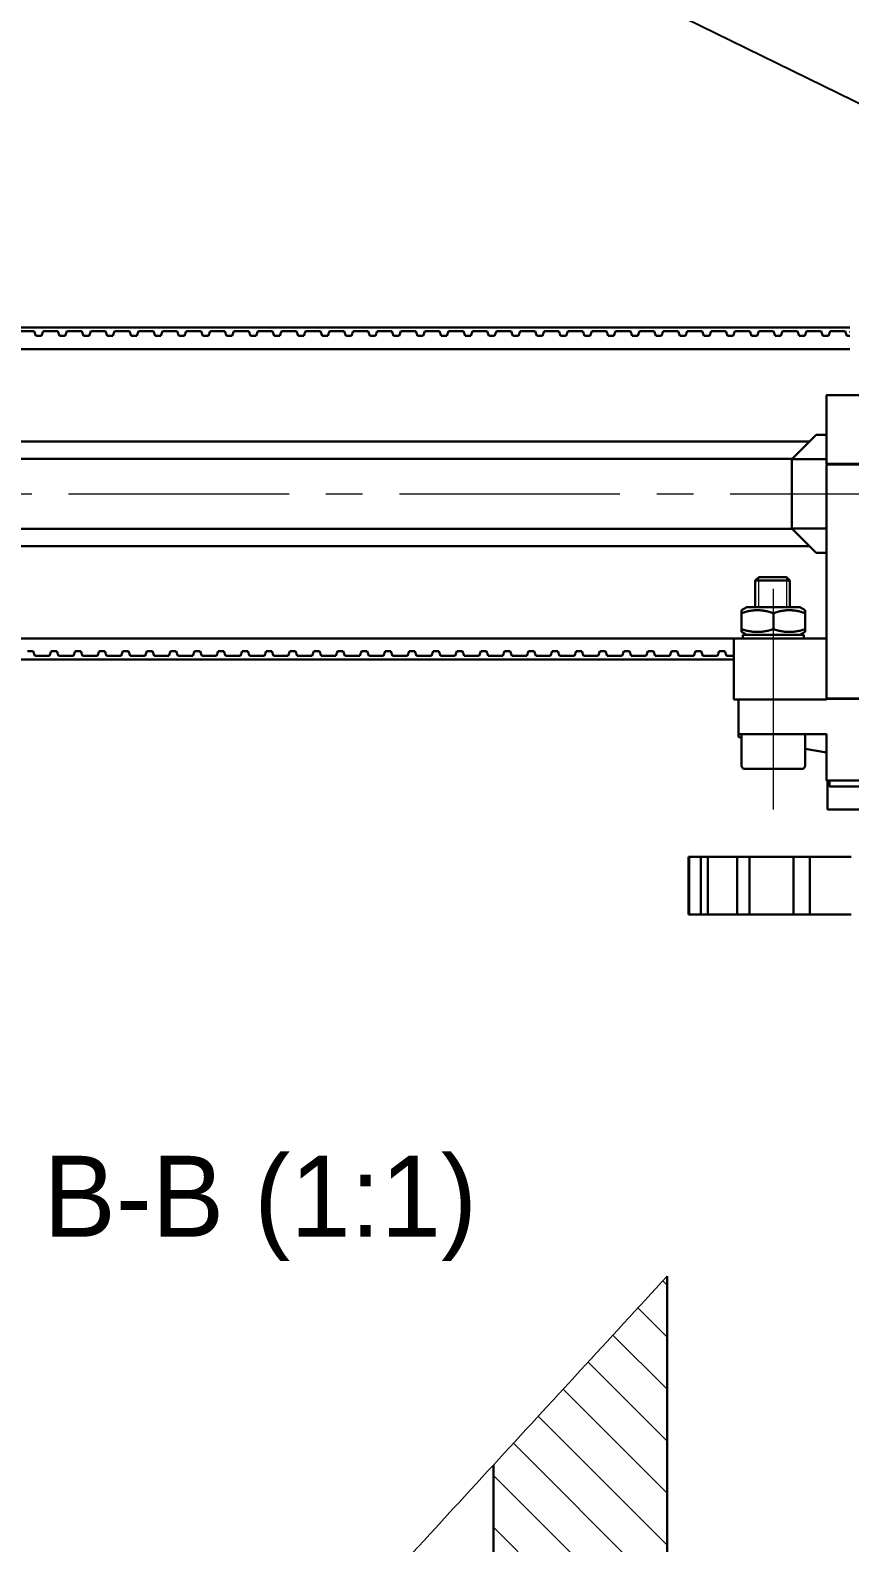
# Model space of a CAD drawing. Header units: millimetres. Extents: x 587 to 10361, y -8386 to 1488.
# Drawn here: x 7953.5 to 8024.3, y -6360.2 to -6229.6 of the extents above; entities that cross this region are included whole.
import ezdxf
from ezdxf import colors
from ezdxf.entities.mleader import LeaderData, LeaderLine
from ezdxf.math import Vec2, Vec3

# ---------------------------------------------------------------- set-up
doc = ezdxf.new("R2010")
doc.units = ezdxf.units.MM
doc.linetypes.add('ACAD_ISO10W100', pattern=[18, 12, -3, 0, -3])
doc.linetypes.add('CENTER2', pattern=[28.575, 19.05, -3.175, 3.175, -3.175])
for name, color, linetype, lineweight in [('Cienka', 30, 'Continuous', 0), ('Gruba', 7, 'Continuous', 30), ('Kreskowanie', 10, 'Continuous', 0), ('Przekrój', 50, 'Continuous', 15), ('Symetria', 210, 'ACAD_ISO10W100', 0), ('Wymiar', 3, 'Continuous', 20)]:
    doc.layers.add(name, color=color, linetype=linetype, lineweight=lineweight)
doc.dimstyles.get("Standard").update_dxf_attribs({"dimtxt": 2, "dimasz": 1, "dimexe": 0.18, "dimexo": 0.0625, "dimgap": 0.09, "dimtad": 1, "dimzin": 0, "dimdsep": 46, "dimtxsty": 'Standard', "dimcen": 1, "dimadec": 0, "dimazin": 0, "dimtfac": 1, "dimtofl": 0, "dimtmove": 0, "dimatfit": 3, "dimfxl": 1, "dimtolj": 1, "dimtzin": 0, "dimarcsym": 0})

# ---------------------------------------------------------------- blocks, each defined once
blk = doc.blocks.new('*U538')
at = {"layer": 'Symetria', "color": 0, "linetype": 'CENTER2', "transparency": 16777216}
blk.add_line((0, -17.68), (0, 4.01), dxfattribs=at)
blk = doc.blocks.new('*U561')
at = {"layer": 'Symetria', "color": 0, "linetype": 'CENTER2', "transparency": 16777216}
blk.add_line((-118.71, 0), (441.38, 0), dxfattribs=at)
blk = doc.blocks.new('_Dot')
at = {"color": 0, "linetype": 'ByBlock', "lineweight": -2}
blk.add_line((-0.5, 0), (-1, 0), dxfattribs=at)
at = {"color": 0, "linetype": 'ByBlock', "const_width": 0.5}
blk.add_lwpolyline([(-0.25, 0, 1), (0.25, 0, 1)], format="xyb", close=True, dxfattribs=at)
blk = doc.blocks.new('*D643')
at = {"layer": 'Defpoints', "color": 0, "transparency": 16777216}
for p in [(7698.84, -6299.64), (8330.99, -6299.64), (8330.99, -6552.91)]:
    blk.add_point(p, dxfattribs=at)
at = {"layer": 'Wymiar', "color": 0, "lineweight": -2, "transparency": 16777216}
for p, q in [((7698.84, -6299.7), (7698.84, -6553.09)), ((8330.99, -6299.7), (8330.99, -6553.09)), ((7699.84, -6552.91), (8329.99, -6552.91))]:
    blk.add_line(p, q, dxfattribs=at)
at = {"layer": 'Wymiar', "color": 0, "transparency": 16777216}
for points in [[(7699.84, -6552.75), (7699.84, -6553.08), (7698.84, -6552.91)], [(8329.99, -6552.75), (8329.99, -6553.08), (8330.99, -6552.91)]]:
    blk.add_solid(points, dxfattribs=at)
at = {"layer": 'Wymiar', "color": 0, "transparency": 16777216, "insert": (8014.92, -6549.32), "char_height": 2, "attachment_point": 5}
blk.add_mtext('\\A1;{\\H3.5x;1443}', dxfattribs=at)

msp = doc.modelspace()

# ---------------------------------------------------------------- hatches: boundary and pattern name
at = {"layer": 'Kreskowanie'}
h = msp.add_hatch(dxfattribs=at)
h.set_pattern_fill('ANSI31', color=256, angle=90)
h.set_pattern_definition([(135, (683.1457, -1352.0057), (-2.245064, -2.245064), [])])
edge = h.paths.add_edge_path()
edge.add_spline(control_points=[(8008.493, -6337.227), (8003.493, -6342.662), (7998.492, -6348.098), (7993.493, -6353.534)], knot_values=[0, 0, 0, 0, 22.1564613, 22.1564613, 22.1564613, 22.1564613], degree=3, periodic=0)
edge.add_line((7993.493, -6353.534), (7993.493, -6475.97))
edge.add_spline(control_points=[(7993.493, -6475.97), (7998.493, -6474.873), (8003.493, -6473.775), (8008.493, -6472.678)], knot_values=[0, 0, 0, 0, 15.3570104, 15.3570104, 15.3570104, 15.3570104], degree=3, periodic=0)
edge.add_line((8008.493, -6472.678), (8008.493, -6337.227))

# ---------------------------------------------------------------- linework, layer by layer
at = {"layer": 'Cienka'}
for p, q in [((8016.411, -6279.437), (8016.411, -6276.843)), ((8018.809, -6276.843), (8018.809, -6279.437))]:
    msp.add_line(p, q, dxfattribs=at)
at = {"layer": 'Gruba'}
for p, q in [((8024.272, -6255.281), (7747.696, -6255.276)), ((7952.541, -6255.593), (7953.823, -6255.594)), ((7953.823, -6255.594), (7953.967, -6255.989)), ((7953.967, -6255.989), (7954.457, -6255.989)), ((7954.457, -6255.989), (7954.601, -6255.594)), ((7954.601, -6255.594), (7955.883, -6255.594)), ((7955.883, -6255.594), (7956.027, -6255.989)), ((7956.027, -6255.989), (7956.518, -6255.989)), ((7956.518, -6255.989), (7956.661, -6255.594)), ((7956.661, -6255.594), (7957.944, -6255.594)), ((7957.944, -6255.594), (7958.088, -6255.989)), ((7958.088, -6255.989), (7958.578, -6255.989)), ((7958.578, -6255.989), (7958.722, -6255.594)), ((7958.722, -6255.594), (7960.004, -6255.594)), ((7960.004, -6255.594), (7960.148, -6255.989)), ((7960.148, -6255.989), (7960.638, -6255.989)), ((7960.638, -6255.989), (7960.782, -6255.594)), ((7960.782, -6255.594), (7962.064, -6255.594)), ((7962.064, -6255.594), (7962.208, -6255.989)), ((7962.208, -6255.989), (7962.699, -6255.989)), ((7962.699, -6255.989), (7962.842, -6255.594)), ((7962.842, -6255.594), (7964.125, -6255.594)), ((7964.125, -6255.594), (7964.269, -6255.989)), ((7964.269, -6255.989), (7964.759, -6255.989)), ((7964.759, -6255.989), (7964.903, -6255.594)), ((7964.903, -6255.594), (7966.185, -6255.594)), ((7966.185, -6255.594), (7966.329, -6255.989)), ((7966.329, -6255.989), (7966.819, -6255.989)), ((7966.819, -6255.989), (7966.963, -6255.594)), ((7966.963, -6255.594), (7968.246, -6255.594)), ((7968.246, -6255.594), (7968.389, -6255.989)), ((7968.389, -6255.989), (7968.88, -6255.989)), ((7968.88, -6255.989), (7969.024, -6255.594)), ((7969.024, -6255.594), (7970.306, -6255.594)), ((7970.306, -6255.594), (7970.45, -6255.989)), ((7970.45, -6255.989), (7970.94, -6255.989)), ((7970.94, -6255.989), (7971.084, -6255.594)), ((7971.084, -6255.594), (7972.366, -6255.594)), ((7972.366, -6255.594), (7972.51, -6255.989)), ((7972.51, -6255.989), (7973.001, -6255.989)), ((7973.001, -6255.989), (7973.144, -6255.594)), ((7973.144, -6255.594), (7974.427, -6255.594)), ((7974.427, -6255.594), (7974.57, -6255.989)), ((7974.57, -6255.989), (7975.061, -6255.989)), ((7975.061, -6255.989), (7975.205, -6255.594)), ((7975.205, -6255.594), (7976.487, -6255.594)), ((7976.487, -6255.594), (7976.631, -6255.989)), ((7976.631, -6255.989), (7977.121, -6255.989)), ((7977.121, -6255.989), (7977.265, -6255.594)), ((7977.265, -6255.594), (7978.547, -6255.594)), ((7978.547, -6255.594), (7978.691, -6255.989)), ((7978.691, -6255.989), (7979.182, -6255.989)), ((7979.182, -6255.989), (7979.325, -6255.594)), ((7979.325, -6255.594), (7980.608, -6255.594)), ((7980.608, -6255.594), (7980.752, -6255.989)), ((7980.752, -6255.989), (7981.242, -6255.989)), ((7981.242, -6255.989), (7981.386, -6255.594)), ((7981.386, -6255.594), (7982.668, -6255.594)), ((7982.668, -6255.594), (7982.812, -6255.989)), ((7982.812, -6255.989), (7983.302, -6255.989)), ((7983.302, -6255.989), (7983.446, -6255.594)), ((7983.446, -6255.594), (7984.728, -6255.594)), ((7984.728, -6255.594), (7984.872, -6255.989)), ((7984.872, -6255.989), (7985.363, -6255.989)), ((7985.363, -6255.989), (7985.506, -6255.594)), ((7985.506, -6255.594), (7986.789, -6255.594)), ((7986.789, -6255.594), (7986.933, -6255.989)), ((7986.933, -6255.989), (7987.423, -6255.989)), ((7987.423, -6255.989), (7987.567, -6255.594)), ((7987.567, -6255.594), (7988.849, -6255.594)), ((7988.849, -6255.594), (7988.993, -6255.989)), ((7988.993, -6255.989), (7989.483, -6255.989)), ((7989.483, -6255.989), (7989.627, -6255.594)), ((7989.627, -6255.594), (7990.91, -6255.594)), ((7990.91, -6255.594), (7991.053, -6255.989)), ((7991.053, -6255.989), (7991.544, -6255.989)), ((7991.544, -6255.989), (7991.688, -6255.594)), ((7991.688, -6255.594), (7992.97, -6255.594)), ((7992.97, -6255.594), (7993.114, -6255.989)), ((7993.114, -6255.989), (7993.604, -6255.989)), ((7993.604, -6255.989), (7993.748, -6255.594)), ((7993.748, -6255.594), (7995.03, -6255.594)), ((7995.03, -6255.594), (7995.174, -6255.989)), ((7995.174, -6255.989), (7995.664, -6255.989)), ((7995.664, -6255.989), (7995.808, -6255.594)), ((7995.808, -6255.594), (7997.091, -6255.594)), ((7997.091, -6255.594), (7997.234, -6255.989)), ((7997.234, -6255.989), (7997.725, -6255.989)), ((7997.725, -6255.989), (7997.869, -6255.594)), ((7997.869, -6255.594), (7999.151, -6255.594)), ((7999.151, -6255.594), (7999.295, -6255.989)), ((7999.295, -6255.989), (7999.785, -6255.989)), ((7999.785, -6255.989), (7999.929, -6255.594)), ((7999.929, -6255.594), (8001.211, -6255.594)), ((8001.211, -6255.594), (8001.355, -6255.99)), ((8001.355, -6255.99), (8001.846, -6255.99)), ((8001.846, -6255.99), (8001.989, -6255.594)), ((8001.989, -6255.594), (8003.272, -6255.595)), ((8003.272, -6255.595), (8003.415, -6255.99)), ((8003.415, -6255.99), (8003.906, -6255.99)), ((8003.906, -6255.99), (8004.05, -6255.595)), ((8004.05, -6255.595), (8005.332, -6255.595)), ((8005.332, -6255.595), (8005.476, -6255.99)), ((8005.476, -6255.99), (8005.966, -6255.99)), ((8005.966, -6255.99), (8006.11, -6255.595)), ((8006.11, -6255.595), (8007.392, -6255.595)), ((8007.392, -6255.595), (8007.536, -6255.99)), ((8007.536, -6255.99), (8008.027, -6255.99)), ((8008.027, -6255.99), (8008.17, -6255.595)), ((8008.17, -6255.595), (8009.453, -6255.595)), ((8009.453, -6255.595), (8009.597, -6255.99)), ((8009.597, -6255.99), (8010.087, -6255.99)), ((8010.087, -6255.99), (8010.231, -6255.595)), ((8010.231, -6255.595), (8011.513, -6255.595)), ((8011.513, -6255.595), (8011.657, -6255.99)), ((8011.657, -6255.99), (8012.147, -6255.99)), ((8012.147, -6255.99), (8012.291, -6255.595)), ((8012.291, -6255.595), (8013.574, -6255.595)), ((8013.574, -6255.595), (8013.717, -6255.99)), ((8013.717, -6255.99), (8014.208, -6255.99)), ((8014.208, -6255.99), (8014.352, -6255.595)), ((8014.352, -6255.595), (8015.634, -6255.595)), ((8015.634, -6255.595), (8015.778, -6255.99)), ((8015.778, -6255.99), (8016.268, -6255.99)), ((8016.268, -6255.99), (8016.412, -6255.595)), ((8016.412, -6255.595), (8017.694, -6255.595)), ((8017.694, -6255.595), (8017.838, -6255.99)), ((8017.838, -6255.99), (8018.328, -6255.99)), ((8018.328, -6255.99), (8018.472, -6255.595)), ((8018.472, -6255.595), (8019.755, -6255.595)), ((8019.755, -6255.595), (8019.898, -6255.99)), ((8019.898, -6255.99), (8020.389, -6255.99)), ((8020.389, -6255.99), (8020.533, -6255.595)), ((8020.533, -6255.595), (8021.815, -6255.595)), ((8021.815, -6255.595), (8021.959, -6255.99)), ((8021.959, -6255.99), (8022.449, -6255.99)), ((8022.449, -6255.99), (8022.593, -6255.595)), ((8022.593, -6255.595), (8023.875, -6255.595)), ((8023.875, -6255.595), (8024.019, -6255.99)), ((8024.019, -6255.99), (8024.272, -6255.99)), ((8024.262, -6255.639), (8024.266, -6255.639)), ((8024.262, -6255.641), (8024.262, -6255.639)), ((8024.266, -6255.641), (8024.262, -6255.641)), ((8024.266, -6255.639), (8024.266, -6255.641)), ((7788.844, -6257.137), (8024.272, -6257.137)), ((8022.274, -6267.056), (8022.274, -6261.12)), ((8022.374, -6261.11), (8022.284, -6261.11)), ((8022.374, -6261.11), (8062.474, -6261.11)), ((8020.797, -6265.112), (7788.844, -6265.112)), ((8021.372, -6264.537), (8019.272, -6266.637)), ((8021.372, -6264.537), (8022.274, -6264.537)), ((7788.844, -6266.612), (8019.297, -6266.612)), ((8019.272, -6266.637), (8019.272, -6272.637)), ((8019.272, -6266.637), (8022.274, -6266.637)), ((8022.274, -6267.056), (8022.374, -6267.056)), ((8022.274, -6282.137), (8022.274, -6267.106)), ((8022.374, -6267.106), (8022.274, -6267.106)), ((8022.324, -6267.056), (8022.324, -6267.106)), ((8062.474, -6267.056), (8022.374, -6267.056)), ((8022.374, -6267.106), (8062.474, -6267.106)), ((8019.297, -6272.662), (7788.844, -6272.662)), ((8021.372, -6274.737), (8019.272, -6272.637)), ((8019.272, -6272.637), (8022.274, -6272.637)), ((7788.844, -6274.162), (8020.797, -6274.162)), ((8021.372, -6274.737), (8022.274, -6274.737)), ((8016.417, -6276.837), (8016.11, -6277.144)), ((8016.11, -6277.144), (8019.11, -6277.144)), ((8016.11, -6279.437), (8016.11, -6277.144)), ((8018.804, -6276.837), (8016.417, -6276.837)), ((8018.804, -6276.837), (8019.11, -6277.144)), ((8019.11, -6279.437), (8019.11, -6277.144)), ((8015.374, -6279.437), (8014.924, -6279.697)), ((8014.924, -6279.697), (8014.924, -6279.942)), ((8014.924, -6279.942), (8014.924, -6281.332)), ((8015.374, -6279.437), (8019.974, -6279.437)), ((8017.674, -6279.942), (8017.674, -6281.332)), ((8019.974, -6279.437), (8020.424, -6279.697)), ((8020.424, -6279.942), (8020.424, -6279.697)), ((8020.424, -6279.942), (8020.424, -6281.332)), ((7788.844, -6282.137), (8014.272, -6282.137)), ((8022.274, -6282.137), (8014.272, -6282.137)), ((8014.272, -6287.41), (8014.272, -6282.137)), ((8014.924, -6281.332), (8014.924, -6281.577)), ((8015.374, -6281.837), (8014.924, -6281.577)), ((8015.039, -6281.837), (8017.674, -6281.837)), ((8015.039, -6281.837), (8015.039, -6282.137)), ((8017.674, -6282.137), (8015.039, -6282.137)), ((8019.974, -6281.837), (8015.374, -6281.837)), ((8020.31, -6281.837), (8017.674, -6281.837)), ((8017.674, -6282.137), (8020.31, -6282.137)), ((8019.974, -6281.837), (8020.424, -6281.577)), ((8020.31, -6282.137), (8020.31, -6281.837)), ((8020.424, -6281.577), (8020.424, -6281.332)), ((8022.274, -6287.41), (8022.274, -6282.137)), ((7953.742, -6283.239), (7953.252, -6283.239)), ((7953.886, -6283.634), (7953.742, -6283.239)), ((7955.168, -6283.634), (7953.886, -6283.634)), ((7955.312, -6283.239), (7955.168, -6283.634)), ((7955.802, -6283.239), (7955.312, -6283.239)), ((7955.946, -6283.634), (7955.802, -6283.239)), ((7957.228, -6283.634), (7955.946, -6283.634)), ((7957.372, -6283.239), (7957.228, -6283.634)), ((7957.863, -6283.239), (7957.372, -6283.239)), ((7958.006, -6283.634), (7957.863, -6283.239)), ((7959.289, -6283.634), (7958.006, -6283.634)), ((7959.433, -6283.239), (7959.289, -6283.634)), ((7959.923, -6283.239), (7959.433, -6283.239)), ((7960.067, -6283.634), (7959.923, -6283.239)), ((7961.349, -6283.634), (7960.067, -6283.634)), ((7961.493, -6283.239), (7961.349, -6283.634)), ((7961.983, -6283.239), (7961.493, -6283.239)), ((7962.127, -6283.634), (7961.983, -6283.239)), ((7963.41, -6283.634), (7962.127, -6283.634)), ((7963.553, -6283.239), (7963.41, -6283.634)), ((7964.044, -6283.239), (7963.553, -6283.239)), ((7964.188, -6283.634), (7964.044, -6283.239)), ((7965.47, -6283.634), (7964.188, -6283.634)), ((7965.614, -6283.239), (7965.47, -6283.634)), ((7966.104, -6283.239), (7965.614, -6283.239)), ((7966.248, -6283.634), (7966.104, -6283.239)), ((7967.53, -6283.634), (7966.248, -6283.634)), ((7967.674, -6283.239), (7967.53, -6283.634)), ((7968.165, -6283.239), (7967.674, -6283.239)), ((7968.308, -6283.634), (7968.165, -6283.239)), ((7969.591, -6283.634), (7968.308, -6283.634)), ((7969.734, -6283.239), (7969.591, -6283.634)), ((7970.225, -6283.239), (7969.734, -6283.239)), ((7970.369, -6283.634), (7970.225, -6283.239)), ((7971.651, -6283.634), (7970.369, -6283.634)), ((7971.795, -6283.239), (7971.651, -6283.634)), ((7972.285, -6283.239), (7971.795, -6283.239)), ((7972.429, -6283.634), (7972.285, -6283.239)), ((7973.711, -6283.634), (7972.429, -6283.634)), ((7973.855, -6283.239), (7973.711, -6283.634)), ((7974.346, -6283.239), (7973.855, -6283.239)), ((7974.489, -6283.634), (7974.346, -6283.239)), ((7975.772, -6283.634), (7974.489, -6283.634)), ((7975.916, -6283.239), (7975.772, -6283.634)), ((7976.406, -6283.239), (7975.916, -6283.239)), ((7976.55, -6283.634), (7976.406, -6283.239)), ((7977.832, -6283.634), (7976.55, -6283.634)), ((7977.976, -6283.239), (7977.832, -6283.634)), ((7978.466, -6283.239), (7977.976, -6283.239)), ((7978.61, -6283.634), (7978.466, -6283.239)), ((7979.892, -6283.634), (7978.61, -6283.634)), ((7980.036, -6283.239), (7979.892, -6283.634)), ((7980.527, -6283.239), (7980.036, -6283.239)), ((7980.67, -6283.634), (7980.527, -6283.239)), ((7981.953, -6283.634), (7980.67, -6283.634)), ((7982.097, -6283.239), (7981.953, -6283.634)), ((7982.587, -6283.239), (7982.097, -6283.239)), ((7982.731, -6283.634), (7982.587, -6283.239)), ((7984.013, -6283.634), (7982.731, -6283.634)), ((7984.157, -6283.239), (7984.013, -6283.634)), ((7984.647, -6283.239), (7984.157, -6283.239)), ((7984.791, -6283.634), (7984.647, -6283.239)), ((7986.074, -6283.634), (7984.791, -6283.634)), ((7986.217, -6283.239), (7986.074, -6283.634)), ((7986.708, -6283.239), (7986.217, -6283.239)), ((7986.852, -6283.634), (7986.708, -6283.239)), ((7988.134, -6283.634), (7986.852, -6283.634)), ((7988.278, -6283.239), (7988.134, -6283.634)), ((7988.768, -6283.239), (7988.278, -6283.239)), ((7988.912, -6283.634), (7988.768, -6283.239)), ((7990.194, -6283.634), (7988.912, -6283.634)), ((7990.338, -6283.239), (7990.194, -6283.634)), ((7990.828, -6283.239), (7990.338, -6283.239)), ((7990.972, -6283.634), (7990.828, -6283.239)), ((7992.255, -6283.634), (7990.972, -6283.634)), ((7992.398, -6283.239), (7992.255, -6283.634)), ((7992.889, -6283.239), (7992.398, -6283.239)), ((7993.033, -6283.634), (7992.889, -6283.239)), ((7994.315, -6283.634), (7993.033, -6283.634)), ((7994.459, -6283.239), (7994.315, -6283.634)), ((7994.949, -6283.239), (7994.459, -6283.239)), ((7995.093, -6283.634), (7994.949, -6283.239)), ((7996.375, -6283.634), (7995.093, -6283.634)), ((7996.519, -6283.239), (7996.375, -6283.634)), ((7997.01, -6283.239), (7996.519, -6283.239)), ((7997.153, -6283.635), (7997.01, -6283.239)), ((7998.436, -6283.635), (7997.153, -6283.635)), ((7998.58, -6283.239), (7998.436, -6283.635)), ((7999.07, -6283.239), (7998.58, -6283.239)), ((7999.214, -6283.635), (7999.07, -6283.239)), ((8000.496, -6283.635), (7999.214, -6283.635)), ((8000.64, -6283.24), (8000.496, -6283.635)), ((8001.13, -6283.24), (8000.64, -6283.24)), ((8001.274, -6283.635), (8001.13, -6283.24)), ((8002.556, -6283.635), (8001.274, -6283.635)), ((8002.7, -6283.24), (8002.556, -6283.635)), ((8003.191, -6283.24), (8002.7, -6283.24)), ((8003.334, -6283.635), (8003.191, -6283.24)), ((8004.617, -6283.635), (8003.334, -6283.635)), ((8004.761, -6283.24), (8004.617, -6283.635)), ((8005.251, -6283.24), (8004.761, -6283.24)), ((8005.395, -6283.635), (8005.251, -6283.24)), ((8006.677, -6283.635), (8005.395, -6283.635)), ((8006.821, -6283.24), (8006.677, -6283.635)), ((8007.311, -6283.24), (8006.821, -6283.24)), ((8007.455, -6283.635), (8007.311, -6283.24)), ((8008.738, -6283.635), (8007.455, -6283.635)), ((8008.881, -6283.24), (8008.738, -6283.635)), ((8009.372, -6283.24), (8008.881, -6283.24)), ((8009.516, -6283.635), (8009.372, -6283.24)), ((8010.798, -6283.635), (8009.516, -6283.635)), ((8010.942, -6283.24), (8010.798, -6283.635)), ((8011.432, -6283.24), (8010.942, -6283.24)), ((8011.576, -6283.635), (8011.432, -6283.24)), ((8012.858, -6283.635), (8011.576, -6283.635)), ((8013.002, -6283.24), (8012.858, -6283.635)), ((8013.492, -6283.24), (8013.002, -6283.24)), ((8013.636, -6283.635), (8013.492, -6283.24)), ((8014.272, -6283.635), (8013.636, -6283.635)), ((7747.769, -6283.943), (8014.272, -6283.949)), ((8022.274, -6287.41), (8014.272, -6287.41)), ((8014.674, -6290.4), (8014.674, -6287.42)), ((8022.274, -6287.316), (8022.374, -6287.316)), ((8022.374, -6287.366), (8022.274, -6287.366)), ((8022.274, -6287.41), (8022.274, -6287.41)), ((8022.324, -6287.366), (8022.324, -6287.316)), ((8062.474, -6287.316), (8022.374, -6287.316)), ((8022.374, -6287.366), (8062.474, -6287.366)), ((8014.674, -6290.4), (8014.674, -6290.42)), ((8014.674, -6290.652), (8014.674, -6290.42)), ((8014.684, -6290.41), (8015.674, -6290.41)), ((8014.924, -6293.11), (8014.924, -6290.41)), ((8022.264, -6290.41), (8015.674, -6290.41)), ((8020.424, -6293.11), (8020.424, -6290.41)), ((8022.274, -6294.4), (8022.274, -6290.417)), ((8014.924, -6290.704), (8014.682, -6290.662)), ((8022.266, -6291.999), (8020.424, -6291.674)), ((8020.124, -6293.41), (8015.224, -6293.41)), ((8022.284, -6294.41), (8022.374, -6294.41)), ((8022.349, -6294.42), (8022.349, -6296.9)), ((8031.717, -6294.41), (8022.374, -6294.41)), ((8022.524, -6294.9), (8022.524, -6294.42)), ((8030.04, -6294.91), (8022.534, -6294.91)), ((8022.359, -6296.91), (8034.968, -6296.91)), ((8010.349, -6300.987), (8010.349, -6305.987)), ((8010.415, -6300.987), (8010.349, -6300.987)), ((8010.415, -6305.987), (8010.415, -6300.987)), ((8011.42, -6300.987), (8010.415, -6300.987)), ((8011.42, -6300.987), (8011.42, -6305.987)), ((8012.016, -6300.987), (8011.42, -6300.987)), ((8012.016, -6305.987), (8012.016, -6300.987)), ((8014.539, -6300.987), (8012.016, -6300.987)), ((8014.539, -6300.987), (8014.539, -6305.987)), ((8015.607, -6300.987), (8014.539, -6300.987)), ((8015.607, -6305.987), (8015.607, -6300.987)), ((8019.401, -6300.987), (8015.607, -6300.987)), ((8019.401, -6300.987), (8019.401, -6305.987)), ((8020.837, -6300.987), (8019.401, -6300.987)), ((8020.837, -6305.987), (8020.837, -6300.987)), ((8024.39, -6300.987), (8020.837, -6300.987)), ((8010.415, -6305.987), (8010.349, -6305.987)), ((8011.42, -6305.987), (8010.415, -6305.987)), ((8012.016, -6305.987), (8011.42, -6305.987)), ((8014.539, -6305.987), (8012.016, -6305.987)), ((8015.607, -6305.987), (8014.539, -6305.987)), ((8019.401, -6305.987), (8015.607, -6305.987)), ((8020.837, -6305.987), (8019.401, -6305.987)), ((8024.39, -6305.987), (8020.837, -6305.987)), ((8008.493, -6472.678), (8008.493, -6337.227)), ((7993.493, -6353.534), (7993.493, -6475.97))]:
    msp.add_line(p, q, dxfattribs=at)
for centre, radius, start, end in [((8022.284, -6261.12), 0.01, 90, 180), ((8014.684, -6287.42), 0.01, 90, 180), ((8014.684, -6290.4), 0.01, 180, 270), ((8022.264, -6290.42), 0.01, 0, 90), ((8014.684, -6290.652), 0.01, 180, 260), ((8022.264, -6292.009), 0.01, 0, 80), ((8015.224, -6293.11), 0.3, 180, 270), ((8020.124, -6293.11), 0.3, 270, 0), ((8022.284, -6294.4), 0.01, 180, 270), ((8022.339, -6294.42), 0.01, 0, 90), ((8022.514, -6294.42), 0.01, 0, 90), ((8022.534, -6294.9), 0.01, 180, 270), ((8022.359, -6296.9), 0.01, 180, 270)]:
    msp.add_arc(centre, radius, start, end, dxfattribs=at)
for points in [[(8014.924, -6279.942), (8016.299, -6279.484), (8017.674, -6279.942)], [(8017.674, -6279.942), (8019.049, -6279.484), (8020.424, -6279.942)], [(8017.674, -6281.332), (8016.299, -6281.79), (8014.924, -6281.332)], [(8020.424, -6281.332), (8019.049, -6281.79), (8017.674, -6281.332)]]:
    msp.add_rational_spline(points, [1, 1.15470053838, 1], degree=2, dxfattribs=at)
at = {"layer": 'Przekrój'}
msp.add_spline([(7953.493, -6382.515), (7968.493, -6380.712), (7976.968, -6371.499), (7977.968, -6370.411), (7984.018, -6363.834), (7985.518, -6362.204), (7993.493, -6353.534), (8008.493, -6337.227)], degree=3, dxfattribs=at)

# ---------------------------------------------------------------- block references
at = {"layer": 'Symetria', "linetype": 'CENTER2'}
for name, p in [('*U561', (7904.058, -6269.637)), ('*U538', (8017.674, -6279.227))]:
    msp.add_blockref(name, p, dxfattribs=at)

# ---------------------------------------------------------------- texts
at = {"layer": 'Wymiar', "insert": (7954.632, -6326.815), "char_height": 7, "attachment_point": 1}
msp.add_mtext_dynamic_manual_height_columns('B-B (1:1)', width=67.89167, gutter_width=12.5, heights=[0], dxfattribs=at)

# ---------------------------------------------------------------- dimensions: what is measured, and where the dimension line sits
at = {"layer": 'Wymiar'}
dim = msp.add_linear_dim(base=(8330.99, -6552.914), p1=(7698.844, -6299.637), p2=(8330.99, -6299.637), text='{\\H3.5x;1443}', dimstyle='Standard', dxfattribs=at)
dim.commit()
dim.dimension.update_dxf_attribs({"geometry": '*D643', "text_midpoint": (8014.917, -6549.324)})

# ---------------------------------------------------------------- leaders
ml = msp.add_multileader_mtext('Standard', dxfattribs=at)
ml.set_content('13', color=256)
ml.set_leader_properties()
ml.set_arrow_properties(name='DOT')
ml.build(insert=Vec2(0, 0))
ml.multileader.update_dxf_attribs({"text_right_attachment_type": 6, "dogleg_length": 0.36, "arrow_head_size": 2})
ctx = ml.context
ctx.base_point, ctx.char_height, ctx.arrow_head_size, ctx.landing_gap_size, ctx.plane_origin = Vec3(7971.948, -6209.853), 7, 2, 0.09, Vec3(7892.535, -6156.142)
ctx.right_attachment, ctx.text_align_type = 6, 2
notes = []
notes.append((ctx, [(0, (1, 1, 0), (7981.822, -6214.753), (-1, 0), 0.36, [(0, [(8031.285, -6238.967)], 0, [])])]))
ctx.mtext.insert, ctx.mtext.alignment, ctx.mtext.flow_direction = Vec3(7981.372, -6206.353), 3, 5
for ctx, leaders in notes:
    for number, flags, end, landing, length, lines in leaders:
        leader = LeaderData()
        leader.index, (leader.has_last_leader_line, leader.has_dogleg_vector, leader.attachment_direction) = number, flags
        leader.last_leader_point, leader.dogleg_vector, leader.dogleg_length = Vec3(end), Vec3(landing), length
        for number, points, colour, breaks in lines:
            line = LeaderLine()
            line.index, line.vertices, line.color, line.breaks = number, Vec3.list(points), colors.encode_raw_color(colour), breaks
            leader.lines.append(line)
        ctx.leaders.append(leader)

doc.saveas('drawing.dxf')
